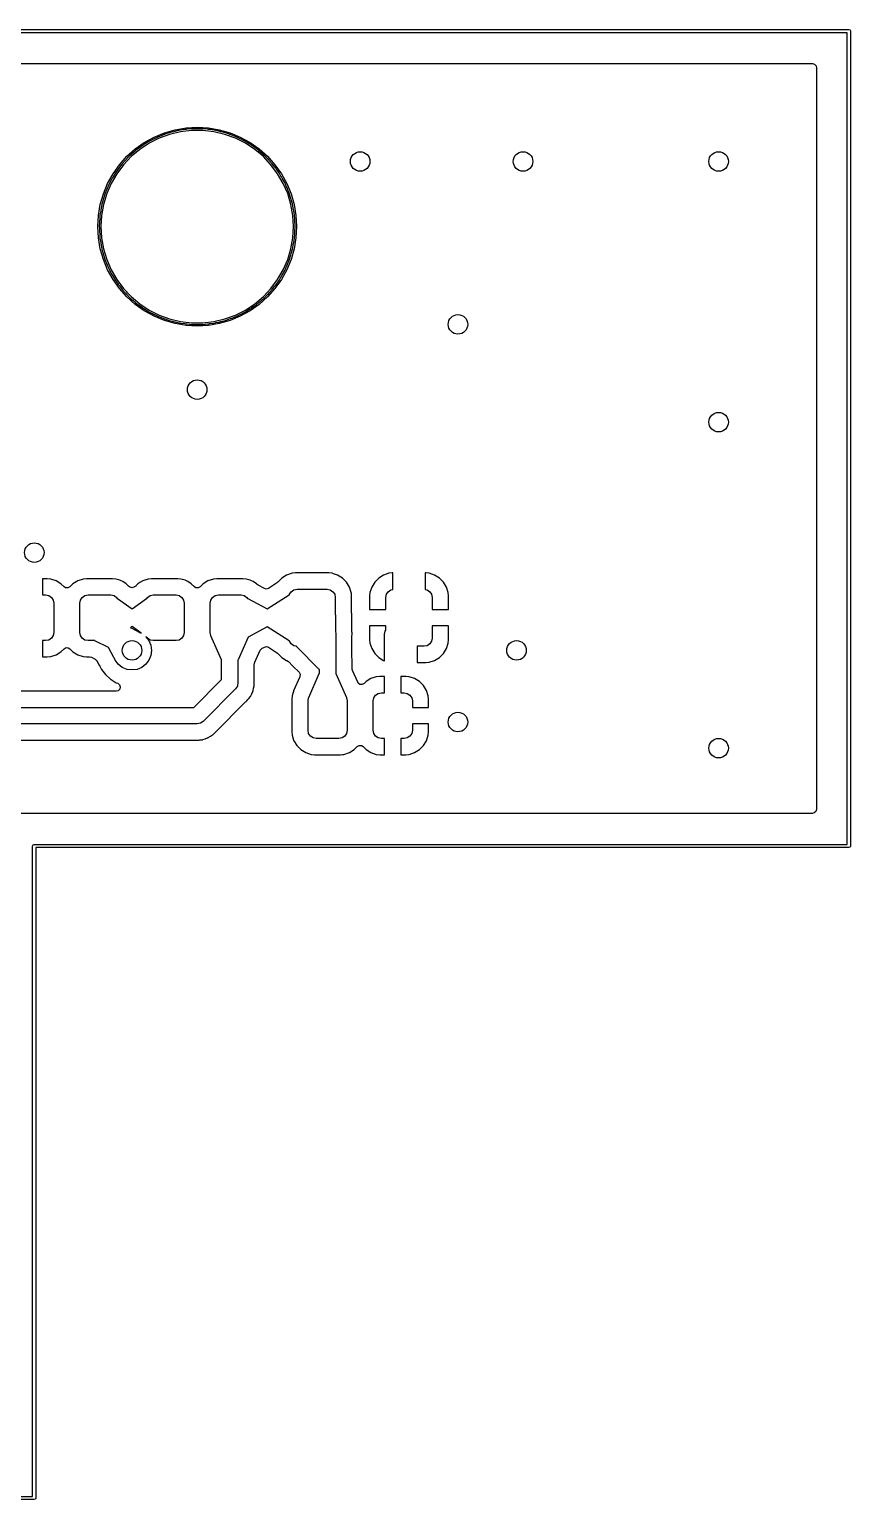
# Model space of a CAD drawing. Extents: x 1.18 to 9.06, y -3.74 to -1.97.
# Drawn here: x 8.065 to 9.057, y -3.742 to -1.967 of the extents above; entities that cross this region are included whole.
import ezdxf

# ---------------------------------------------------------------- set-up
doc = ezdxf.new("R2010")
doc.units = 0
doc.header["$MEASUREMENT"] = 0
doc.layers.add('BLACK', color=7, linetype='CONTINUOUS')

msp = doc.modelspace()

# ---------------------------------------------------------------- linework, layer by layer
at = {"layer": 'BLACK', "linetype": 'CONTINUOUS'}
for p, q in [((1.1811, -1.9665), (9.0551, -1.9665)), ((9.0531, -1.9705), (1.1831, -1.9705)), ((9.0531, -2.9508), (9.0531, -1.9705)), ((9.0551, -1.9665), (9.0565, -1.9671)), ((9.0565, -1.9671), (9.0571, -1.9685)), ((9.0571, -1.9685), (9.0571, -2.9528)), ((1.2254, -2.0079), (9.0109, -2.0079)), ((9.0109, -2.0079), (9.0135, -2.0086)), ((9.0135, -2.0086), (9.0153, -2.0107)), ((9.0153, -2.0107), (9.0157, -2.0128)), ((9.0157, -2.0128), (9.0157, -2.9085)), ((8.2156, -2.0965), (8.2281, -2.0914)), ((8.226, -2.0942), (8.2208, -2.0961)), ((8.2344, -2.0933), (8.2216, -2.0979)), ((8.2261, -2.0942), (8.226, -2.0942)), ((8.2273, -2.0936), (8.2261, -2.0942)), ((8.2285, -2.0933), (8.2273, -2.0936)), ((8.2273, -2.0936), (8.2273, -2.0936)), ((8.2281, -2.0914), (8.241, -2.0877)), ((8.2287, -2.0932), (8.2285, -2.0933)), ((8.2338, -2.0914), (8.2287, -2.0932)), ((8.2391, -2.0901), (8.2338, -2.0914)), ((8.2338, -2.0914), (8.2338, -2.0914)), ((8.2475, -2.0902), (8.2344, -2.0933)), ((8.2392, -2.0901), (8.2391, -2.0901)), ((8.2405, -2.0897), (8.2392, -2.0901)), ((8.2417, -2.0895), (8.2405, -2.0897)), ((8.2405, -2.0897), (8.2405, -2.0897)), ((8.241, -2.0877), (8.2543, -2.0854)), ((8.2419, -2.0894), (8.2417, -2.0895)), ((8.2472, -2.0882), (8.2419, -2.0894)), ((8.2526, -2.0876), (8.2472, -2.0882)), ((8.2472, -2.0882), (8.2472, -2.0882)), ((8.261, -2.0886), (8.2475, -2.0902)), ((8.2527, -2.0875), (8.2526, -2.0876)), ((8.254, -2.0873), (8.2527, -2.0875)), ((8.2553, -2.0872), (8.254, -2.0873)), ((8.2543, -2.0854), (8.2677, -2.0846)), ((8.2554, -2.0872), (8.2553, -2.0872)), ((8.2597, -2.0867), (8.2554, -2.0872)), ((8.2608, -2.0866), (8.2597, -2.0867)), ((8.2663, -2.0866), (8.2608, -2.0866)), ((8.2745, -2.0886), (8.261, -2.0886)), ((8.2664, -2.0866), (8.2663, -2.0866)), ((8.2671, -2.0866), (8.2664, -2.0866)), ((8.2677, -2.0865), (8.2671, -2.0866)), ((8.2677, -2.0846), (8.2812, -2.0854)), ((8.2683, -2.0866), (8.2677, -2.0865)), ((8.2677, -2.0865), (8.2677, -2.0865)), ((8.269, -2.0866), (8.2683, -2.0866)), ((8.2692, -2.0866), (8.269, -2.0866)), ((8.2746, -2.0866), (8.2692, -2.0866)), ((8.2879, -2.0902), (8.2745, -2.0886)), ((8.2762, -2.0868), (8.2746, -2.0866)), ((8.28, -2.0872), (8.2762, -2.0868)), ((8.2801, -2.0872), (8.28, -2.0872)), ((8.2814, -2.0873), (8.2801, -2.0872)), ((8.2812, -2.0854), (8.2944, -2.0877)), ((8.2827, -2.0875), (8.2814, -2.0873)), ((8.2829, -2.0876), (8.2827, -2.0875)), ((8.2883, -2.0882), (8.2829, -2.0876)), ((8.3011, -2.0933), (8.2879, -2.0902)), ((8.2935, -2.0894), (8.2883, -2.0882)), ((8.2883, -2.0882), (8.2883, -2.0882)), ((8.2937, -2.0895), (8.2935, -2.0894)), ((8.295, -2.0897), (8.2937, -2.0895)), ((8.2944, -2.0877), (8.3074, -2.0914)), ((8.2962, -2.0901), (8.295, -2.0897)), ((8.295, -2.0897), (8.295, -2.0897)), ((8.295, -2.0897), (8.295, -2.0897)), ((8.295, -2.0897), (8.295, -2.0897)), ((8.295, -2.0897), (8.295, -2.0897)), ((8.2964, -2.0901), (8.2962, -2.0901)), ((8.3017, -2.0914), (8.2964, -2.0901)), ((8.3138, -2.0979), (8.3011, -2.0933)), ((8.3068, -2.0932), (8.3017, -2.0914)), ((8.3017, -2.0914), (8.3017, -2.0914)), ((8.3017, -2.0914), (8.3017, -2.0914)), ((8.3069, -2.0933), (8.3068, -2.0932)), ((8.3081, -2.0936), (8.3069, -2.0933)), ((8.3074, -2.0914), (8.3198, -2.0965)), ((8.3094, -2.0942), (8.3081, -2.0936)), ((8.3081, -2.0936), (8.3081, -2.0936)), ((8.3095, -2.0942), (8.3094, -2.0942)), ((8.3128, -2.0954), (8.3095, -2.0942)), ((8.1828, -2.1198), (8.1928, -2.1108)), ((8.1982, -2.1114), (8.1879, -2.1201)), ((8.1928, -2.1108), (8.2038, -2.1031)), ((8.1971, -2.1098), (8.1929, -2.1133)), ((8.2016, -2.1068), (8.1971, -2.1098)), ((8.1971, -2.1098), (8.1971, -2.1098)), ((8.2095, -2.104), (8.1982, -2.1114)), ((8.2017, -2.1067), (8.2016, -2.1068)), ((8.2025, -2.1062), (8.2017, -2.1067)), ((8.2028, -2.106), (8.2025, -2.1062)), ((8.2039, -2.1053), (8.2028, -2.106)), ((8.2028, -2.106), (8.2028, -2.106)), ((8.2028, -2.106), (8.2028, -2.106)), ((8.2038, -2.1031), (8.2156, -2.0965)), ((8.204, -2.1052), (8.2039, -2.1053)), ((8.2086, -2.1022), (8.204, -2.1052)), ((8.2134, -2.0998), (8.2086, -2.1022)), ((8.2086, -2.1022), (8.2086, -2.1022)), ((8.2216, -2.0979), (8.2095, -2.104)), ((8.2135, -2.0997), (8.2134, -2.0998)), ((8.2147, -2.0991), (8.2135, -2.0997)), ((8.2159, -2.0986), (8.2147, -2.0991)), ((8.2147, -2.0991), (8.2147, -2.0991)), ((8.216, -2.0985), (8.2159, -2.0986)), ((8.2208, -2.0961), (8.216, -2.0985)), ((8.2208, -2.0961), (8.2208, -2.0961)), ((8.3146, -2.0961), (8.3128, -2.0954)), ((8.3259, -2.104), (8.3138, -2.0979)), ((8.3172, -2.0974), (8.3146, -2.0961)), ((8.3194, -2.0985), (8.3172, -2.0974)), ((8.3196, -2.0986), (8.3194, -2.0985)), ((8.3208, -2.0991), (8.3196, -2.0986)), ((8.3198, -2.0965), (8.3316, -2.1031)), ((8.3219, -2.0997), (8.3208, -2.0991)), ((8.3208, -2.0991), (8.3208, -2.0991)), ((8.3208, -2.0991), (8.3208, -2.0991)), ((8.322, -2.0998), (8.3219, -2.0997)), ((8.3269, -2.1022), (8.322, -2.0998)), ((8.3372, -2.1114), (8.3259, -2.104)), ((8.3314, -2.1052), (8.3269, -2.1022)), ((8.3315, -2.1053), (8.3314, -2.1052)), ((8.3327, -2.106), (8.3315, -2.1053)), ((8.3316, -2.1031), (8.3426, -2.1108)), ((8.3337, -2.1067), (8.3327, -2.106)), ((8.3338, -2.1068), (8.3337, -2.1067)), ((8.3384, -2.1098), (8.3338, -2.1068)), ((8.3476, -2.1201), (8.3372, -2.1114)), ((8.3425, -2.1133), (8.3384, -2.1098)), ((8.3426, -2.1108), (8.3526, -2.1198)), ((8.166, -2.1408), (8.1738, -2.1299)), ((8.1786, -2.1299), (8.1705, -2.1408)), ((8.1738, -2.1299), (8.1828, -2.1198)), ((8.1771, -2.1287), (8.1738, -2.133)), ((8.1808, -2.1247), (8.1771, -2.1287)), ((8.1879, -2.1201), (8.1786, -2.1299)), ((8.1809, -2.1246), (8.1808, -2.1247)), ((8.1817, -2.1236), (8.1809, -2.1246)), ((8.1827, -2.1227), (8.1817, -2.1236)), ((8.1828, -2.1226), (8.1827, -2.1227)), ((8.1865, -2.1187), (8.1828, -2.1226)), ((8.1907, -2.1152), (8.1865, -2.1187)), ((8.1908, -2.1151), (8.1907, -2.1152)), ((8.1917, -2.1142), (8.1908, -2.1151)), ((8.1928, -2.1134), (8.1917, -2.1142)), ((8.1929, -2.1133), (8.1928, -2.1134)), ((8.3426, -2.1134), (8.3425, -2.1133)), ((8.3437, -2.1142), (8.3426, -2.1134)), ((8.3441, -2.1146), (8.3437, -2.1142)), ((8.3447, -2.1151), (8.3441, -2.1146)), ((8.3448, -2.1152), (8.3447, -2.1151)), ((8.3459, -2.1161), (8.3448, -2.1152)), ((8.3489, -2.1187), (8.3459, -2.1161)), ((8.3568, -2.1299), (8.3476, -2.1201)), ((8.3526, -2.1226), (8.3489, -2.1187)), ((8.3526, -2.1198), (8.3616, -2.1299)), ((8.3527, -2.1227), (8.3526, -2.1226)), ((8.3537, -2.1236), (8.3527, -2.1227)), ((8.3545, -2.1246), (8.3537, -2.1236)), ((8.3537, -2.1236), (8.3537, -2.1236)), ((8.3546, -2.1247), (8.3545, -2.1246)), ((8.3584, -2.1287), (8.3546, -2.1247)), ((8.3649, -2.1408), (8.3568, -2.1299)), ((8.3616, -2.133), (8.3584, -2.1287)), ((8.3584, -2.1287), (8.3584, -2.1287)), ((8.3616, -2.1299), (8.3694, -2.1408)), ((8.1595, -2.1526), (8.166, -2.1408)), ((8.1647, -2.1469), (8.162, -2.1516)), ((8.1705, -2.1408), (8.1638, -2.1525)), ((8.1648, -2.1468), (8.1647, -2.1469)), ((8.1653, -2.1456), (8.1648, -2.1468)), ((8.1661, -2.1445), (8.1653, -2.1456)), ((8.1653, -2.1456), (8.1653, -2.1456)), ((8.1689, -2.1397), (8.1661, -2.1444)), ((8.1661, -2.1444), (8.1661, -2.1445)), ((8.1721, -2.1353), (8.1689, -2.1397)), ((8.1689, -2.1397), (8.1689, -2.1397)), ((8.1722, -2.1352), (8.1721, -2.1353)), ((8.1729, -2.1341), (8.1722, -2.1352)), ((8.1737, -2.1331), (8.1729, -2.1341)), ((8.1729, -2.1341), (8.1729, -2.1341)), ((8.1738, -2.133), (8.1737, -2.1331)), ((8.3617, -2.1331), (8.3616, -2.133)), ((8.3625, -2.1341), (8.3617, -2.1331)), ((8.3631, -2.1349), (8.3625, -2.1341)), ((8.3633, -2.1352), (8.3631, -2.1349)), ((8.3633, -2.1353), (8.3633, -2.1352)), ((8.3666, -2.1397), (8.3633, -2.1353)), ((8.3717, -2.1525), (8.3649, -2.1408)), ((8.3693, -2.1444), (8.3666, -2.1397)), ((8.3694, -2.1445), (8.3693, -2.1444)), ((8.3694, -2.1408), (8.3759, -2.1526)), ((8.3701, -2.1456), (8.3694, -2.1445)), ((8.3701, -2.1457), (8.3701, -2.1456)), ((8.3707, -2.1468), (8.3701, -2.1457)), ((8.3707, -2.1469), (8.3707, -2.1468)), ((8.3735, -2.1516), (8.3707, -2.1469)), ((8.1506, -2.178), (8.1544, -2.1651)), ((8.1544, -2.1651), (8.1595, -2.1526)), ((8.1584, -2.1649), (8.1545, -2.1779)), ((8.1565, -2.1643), (8.155, -2.1695)), ((8.1587, -2.1593), (8.1565, -2.1643)), ((8.1638, -2.1525), (8.1584, -2.1649)), ((8.1592, -2.1579), (8.1587, -2.1591)), ((8.1587, -2.1591), (8.1587, -2.1593)), ((8.1598, -2.1567), (8.1592, -2.1579)), ((8.1592, -2.1579), (8.1592, -2.1579)), ((8.162, -2.1516), (8.1598, -2.1566)), ((8.1598, -2.1566), (8.1598, -2.1567)), ((8.162, -2.1516), (8.162, -2.1516)), ((8.377, -2.1649), (8.3717, -2.1525)), ((8.3756, -2.1566), (8.3735, -2.1516)), ((8.3757, -2.1567), (8.3756, -2.1566)), ((8.3763, -2.1579), (8.3757, -2.1567)), ((8.3759, -2.1526), (8.3811, -2.1651)), ((8.3767, -2.1591), (8.3763, -2.1579)), ((8.3763, -2.1579), (8.3763, -2.1579)), ((8.3763, -2.1579), (8.3763, -2.1579)), ((8.3768, -2.1593), (8.3767, -2.1591)), ((8.3789, -2.1643), (8.3768, -2.1593)), ((8.3809, -2.1779), (8.377, -2.1649)), ((8.3805, -2.1695), (8.3789, -2.1643)), ((8.3811, -2.1651), (8.3848, -2.178)), ((8.1484, -2.1913), (8.1506, -2.178)), ((8.1516, -2.1829), (8.1513, -2.1842)), ((8.1526, -2.1774), (8.1516, -2.1828)), ((8.1516, -2.1828), (8.1516, -2.1829)), ((8.1545, -2.1779), (8.1522, -2.1912)), ((8.1541, -2.1722), (8.1526, -2.1774)), ((8.1526, -2.1774), (8.1526, -2.1774)), ((8.1542, -2.1721), (8.1541, -2.1722)), ((8.1545, -2.1708), (8.1542, -2.1721)), ((8.1549, -2.1696), (8.1545, -2.1708)), ((8.155, -2.1695), (8.1549, -2.1696)), ((8.3805, -2.1696), (8.3805, -2.1695)), ((8.381, -2.1708), (8.3805, -2.1696)), ((8.3805, -2.1696), (8.3805, -2.1696)), ((8.3833, -2.1912), (8.3809, -2.1779)), ((8.3813, -2.1721), (8.381, -2.1708)), ((8.381, -2.1708), (8.381, -2.1708)), ((8.3813, -2.1722), (8.3813, -2.1721)), ((8.3828, -2.1772), (8.3813, -2.1722)), ((8.3829, -2.1774), (8.3828, -2.1772)), ((8.3832, -2.1794), (8.3829, -2.1774)), ((8.3829, -2.1774), (8.3829, -2.1774)), ((8.3838, -2.1828), (8.3832, -2.1794)), ((8.3838, -2.1829), (8.3838, -2.1828)), ((8.3841, -2.1842), (8.3838, -2.1829)), ((8.3848, -2.178), (8.387, -2.1913)), ((8.1476, -2.2047), (8.1484, -2.1913)), ((8.1497, -2.1993), (8.1494, -2.2047)), ((8.1499, -2.1965), (8.1497, -2.1979)), ((8.1497, -2.1979), (8.1497, -2.1992)), ((8.1497, -2.1992), (8.1497, -2.1993)), ((8.1502, -2.191), (8.1499, -2.1964)), ((8.1499, -2.1964), (8.1499, -2.1965)), ((8.1511, -2.1856), (8.1502, -2.191)), ((8.1502, -2.191), (8.1502, -2.191)), ((8.1513, -2.1842), (8.1511, -2.1855)), ((8.1511, -2.1855), (8.1511, -2.1856)), ((8.1513, -2.1842), (8.1513, -2.1842)), ((8.1522, -2.1912), (8.1514, -2.2047)), ((8.3841, -2.2047), (8.3833, -2.1912)), ((8.3843, -2.1855), (8.3841, -2.1842)), ((8.3843, -2.1856), (8.3843, -2.1855)), ((8.3852, -2.191), (8.3843, -2.1856)), ((8.3856, -2.1964), (8.3852, -2.191)), ((8.3856, -2.1965), (8.3856, -2.1964)), ((8.3857, -2.1979), (8.3856, -2.1965)), ((8.3858, -2.1997), (8.3857, -2.1979)), ((8.3859, -2.202), (8.3858, -2.1997)), ((8.387, -2.1913), (8.3878, -2.2047)), ((8.1484, -2.2182), (8.1476, -2.2047)), ((8.1506, -2.2314), (8.1484, -2.2182)), ((8.1494, -2.2047), (8.1494, -2.2047)), ((8.1494, -2.2047), (8.1495, -2.2066)), ((8.1495, -2.2066), (8.1497, -2.2095)), ((8.1497, -2.2095), (8.1497, -2.2101)), ((8.1497, -2.2101), (8.1497, -2.2103)), ((8.1497, -2.2103), (8.1497, -2.2116)), ((8.1497, -2.2116), (8.1499, -2.2129)), ((8.1499, -2.2129), (8.1499, -2.213)), ((8.1499, -2.213), (8.1502, -2.2185)), ((8.1502, -2.2185), (8.1502, -2.2185)), ((8.1502, -2.2185), (8.1511, -2.2238)), ((8.1514, -2.2047), (8.1522, -2.2182)), ((8.1522, -2.2182), (8.1545, -2.2316)), ((8.3809, -2.2316), (8.3833, -2.2182)), ((8.3833, -2.2182), (8.3841, -2.2047)), ((8.3843, -2.2238), (8.3852, -2.2185)), ((8.387, -2.2182), (8.3848, -2.2314)), ((8.3852, -2.2185), (8.3856, -2.213)), ((8.3856, -2.2129), (8.3857, -2.2116)), ((8.3856, -2.213), (8.3856, -2.2129)), ((8.3857, -2.2116), (8.3858, -2.2098)), ((8.3858, -2.2098), (8.386, -2.2048)), ((8.386, -2.2047), (8.3859, -2.202)), ((8.386, -2.2048), (8.386, -2.2047)), ((8.386, -2.2047), (8.386, -2.2047)), ((8.3878, -2.2047), (8.387, -2.2182)), ((8.1544, -2.2444), (8.1506, -2.2314)), ((8.1511, -2.2238), (8.1511, -2.2239)), ((8.1511, -2.2239), (8.1513, -2.2253)), ((8.1513, -2.2253), (8.1513, -2.2253)), ((8.1513, -2.2253), (8.1516, -2.2265)), ((8.1516, -2.2265), (8.1516, -2.2267)), ((8.1516, -2.2267), (8.1526, -2.232)), ((8.1526, -2.232), (8.1526, -2.232)), ((8.1526, -2.232), (8.1526, -2.232)), ((8.1526, -2.232), (8.153, -2.2334)), ((8.153, -2.2334), (8.1541, -2.2372)), ((8.1541, -2.2372), (8.1542, -2.2374)), ((8.1545, -2.2316), (8.1584, -2.2445)), ((8.377, -2.2445), (8.3809, -2.2316)), ((8.3848, -2.2314), (8.3811, -2.2444)), ((8.3813, -2.2372), (8.3829, -2.232)), ((8.3813, -2.2373), (8.3813, -2.2372)), ((8.3829, -2.232), (8.3832, -2.2303)), ((8.3829, -2.232), (8.3829, -2.232)), ((8.3829, -2.232), (8.3829, -2.232)), ((8.3832, -2.2303), (8.3838, -2.2267)), ((8.3838, -2.2265), (8.3841, -2.2253)), ((8.3838, -2.2267), (8.3838, -2.2265)), ((8.3841, -2.2253), (8.3843, -2.2239)), ((8.3843, -2.2239), (8.3843, -2.2238)), ((8.1542, -2.2374), (8.1545, -2.2386)), ((8.1595, -2.2568), (8.1544, -2.2444)), ((8.1545, -2.2386), (8.1545, -2.2386)), ((8.1545, -2.2386), (8.1549, -2.2399)), ((8.1549, -2.2399), (8.155, -2.24)), ((8.155, -2.24), (8.1565, -2.2452)), ((8.1565, -2.2452), (8.1587, -2.2502)), ((8.1584, -2.2445), (8.1638, -2.2569)), ((8.1587, -2.2502), (8.1587, -2.2503)), ((8.1587, -2.2503), (8.1592, -2.2515)), ((8.1592, -2.2515), (8.1592, -2.2515)), ((8.1592, -2.2515), (8.1598, -2.2527)), ((8.1598, -2.2527), (8.1598, -2.2528)), ((8.1598, -2.2528), (8.162, -2.2578)), ((8.3717, -2.2569), (8.377, -2.2445)), ((8.3735, -2.2578), (8.3756, -2.2528)), ((8.3756, -2.2528), (8.3757, -2.2527)), ((8.3757, -2.2527), (8.3763, -2.2515)), ((8.3811, -2.2444), (8.3759, -2.2568)), ((8.3763, -2.2515), (8.3765, -2.2509)), ((8.3763, -2.2515), (8.3763, -2.2515)), ((8.3763, -2.2515), (8.3763, -2.2515)), ((8.3765, -2.2509), (8.3767, -2.2503)), ((8.3767, -2.2503), (8.3768, -2.2502)), ((8.3768, -2.2502), (8.3789, -2.2452)), ((8.3789, -2.2452), (8.3805, -2.24)), ((8.3805, -2.2399), (8.381, -2.2386)), ((8.3805, -2.24), (8.3805, -2.2399)), ((8.381, -2.2386), (8.3813, -2.2373)), ((8.166, -2.2686), (8.1595, -2.2568)), ((8.162, -2.2578), (8.162, -2.2578)), ((8.162, -2.2578), (8.162, -2.2578)), ((8.162, -2.2578), (8.1631, -2.2598)), ((8.1631, -2.2598), (8.1647, -2.2625)), ((8.1638, -2.2569), (8.1705, -2.2687)), ((8.1647, -2.2625), (8.1648, -2.2627)), ((8.1648, -2.2627), (8.1653, -2.2638)), ((8.1653, -2.2638), (8.1661, -2.2649)), ((8.1738, -2.2796), (8.166, -2.2686)), ((8.1661, -2.2649), (8.1661, -2.265)), ((8.1661, -2.265), (8.1689, -2.2697)), ((8.1689, -2.2697), (8.17, -2.2713)), ((8.17, -2.2713), (8.1721, -2.2741)), ((8.1705, -2.2687), (8.1786, -2.2795)), ((8.3568, -2.2795), (8.3649, -2.2687)), ((8.3694, -2.2686), (8.3616, -2.2796)), ((8.3633, -2.2741), (8.3666, -2.2697)), ((8.3649, -2.2687), (8.3717, -2.2569)), ((8.3666, -2.2697), (8.3693, -2.265)), ((8.3693, -2.265), (8.3694, -2.2649)), ((8.3759, -2.2568), (8.3694, -2.2686)), ((8.3694, -2.2649), (8.3701, -2.2638)), ((8.3701, -2.2638), (8.3707, -2.2627)), ((8.3707, -2.2625), (8.3735, -2.2578)), ((8.3707, -2.2627), (8.3707, -2.2625)), ((8.1721, -2.2741), (8.1722, -2.2742)), ((8.1722, -2.2742), (8.1723, -2.2745)), ((8.1723, -2.2745), (8.1729, -2.2753)), ((8.1729, -2.2753), (8.1729, -2.2753)), ((8.1729, -2.2753), (8.1737, -2.2763)), ((8.1737, -2.2763), (8.1738, -2.2764)), ((8.1738, -2.2764), (8.1771, -2.2808)), ((8.1828, -2.2896), (8.1738, -2.2796)), ((8.1771, -2.2808), (8.1771, -2.2808)), ((8.1771, -2.2808), (8.1808, -2.2847)), ((8.1786, -2.2795), (8.1879, -2.2893)), ((8.1808, -2.2847), (8.1809, -2.2848)), ((8.1809, -2.2848), (8.1817, -2.2858)), ((8.1817, -2.2858), (8.1817, -2.2858)), ((8.1817, -2.2858), (8.1817, -2.2858)), ((8.1817, -2.2858), (8.1827, -2.2867)), ((8.1827, -2.2867), (8.1828, -2.2868)), ((8.1828, -2.2868), (8.1865, -2.2908)), ((8.1928, -2.2986), (8.1828, -2.2896)), ((8.1879, -2.2893), (8.1982, -2.298)), ((8.3372, -2.298), (8.3476, -2.2893)), ((8.3526, -2.2896), (8.3426, -2.2986)), ((8.3476, -2.2893), (8.3568, -2.2795)), ((8.3489, -2.2908), (8.3526, -2.2868)), ((8.3616, -2.2796), (8.3526, -2.2896)), ((8.3526, -2.2868), (8.3527, -2.2867)), ((8.3527, -2.2867), (8.3537, -2.2858)), ((8.3537, -2.2858), (8.3545, -2.2848)), ((8.3545, -2.2848), (8.3546, -2.2847)), ((8.3546, -2.2847), (8.3584, -2.2808)), ((8.3584, -2.2808), (8.3616, -2.2764)), ((8.3616, -2.2764), (8.3617, -2.2763)), ((8.3617, -2.2763), (8.3625, -2.2753)), ((8.3625, -2.2753), (8.3633, -2.2742)), ((8.3633, -2.2742), (8.3633, -2.2741)), ((8.1865, -2.2908), (8.1865, -2.2908)), ((8.1865, -2.2908), (8.1865, -2.2908)), ((8.1865, -2.2908), (8.1907, -2.2943)), ((8.1907, -2.2943), (8.1908, -2.2944)), ((8.1908, -2.2944), (8.1911, -2.2947)), ((8.1911, -2.2947), (8.1917, -2.2953)), ((8.1917, -2.2953), (8.1924, -2.2957)), ((8.1924, -2.2957), (8.1928, -2.2961)), ((8.1928, -2.2961), (8.1929, -2.2962)), ((8.2038, -2.3064), (8.1928, -2.2986)), ((8.1929, -2.2962), (8.1971, -2.2996)), ((8.1971, -2.2996), (8.2016, -2.3026)), ((8.1982, -2.298), (8.2095, -2.3055)), ((8.2016, -2.3026), (8.2017, -2.3027)), ((8.2017, -2.3027), (8.2028, -2.3035)), ((8.2028, -2.3035), (8.2039, -2.3041)), ((8.2156, -2.3129), (8.2038, -2.3064)), ((8.2039, -2.3041), (8.2039, -2.3041)), ((8.2039, -2.3041), (8.204, -2.3042)), ((8.204, -2.3042), (8.2086, -2.3072)), ((8.2086, -2.3072), (8.2134, -2.3096)), ((8.2095, -2.3055), (8.2216, -2.3115)), ((8.3138, -2.3115), (8.3259, -2.3055)), ((8.3316, -2.3064), (8.3198, -2.3129)), ((8.322, -2.3096), (8.3269, -2.3072)), ((8.3259, -2.3055), (8.3372, -2.298)), ((8.3269, -2.3072), (8.3314, -2.3042)), ((8.3314, -2.3042), (8.3315, -2.3041)), ((8.3315, -2.3041), (8.3327, -2.3035)), ((8.3426, -2.2986), (8.3316, -2.3064)), ((8.3327, -2.3035), (8.3337, -2.3027)), ((8.3337, -2.3027), (8.3338, -2.3026)), ((8.3338, -2.3026), (8.3384, -2.2996)), ((8.3384, -2.2996), (8.3425, -2.2961)), ((8.3425, -2.2961), (8.3426, -2.2961)), ((8.3426, -2.2961), (8.3437, -2.2953)), ((8.3437, -2.2953), (8.3447, -2.2944)), ((8.3447, -2.2944), (8.3448, -2.2943)), ((8.3448, -2.2943), (8.3489, -2.2908)), ((8.2134, -2.3096), (8.2135, -2.3097)), ((8.2135, -2.3097), (8.2147, -2.3104)), ((8.2147, -2.3104), (8.2159, -2.3109)), ((8.2281, -2.3181), (8.2156, -2.3129)), ((8.2159, -2.3109), (8.216, -2.3109)), ((8.216, -2.3109), (8.2208, -2.3134)), ((8.2208, -2.3134), (8.226, -2.3152)), ((8.2216, -2.3115), (8.2344, -2.3162)), ((8.226, -2.3152), (8.2261, -2.3153)), ((8.2261, -2.3153), (8.2268, -2.3156)), ((8.2268, -2.3156), (8.2273, -2.3158)), ((8.2273, -2.3158), (8.2273, -2.3158)), ((8.2273, -2.3158), (8.2278, -2.316)), ((8.2278, -2.316), (8.2285, -2.3162)), ((8.241, -2.3218), (8.2281, -2.3181)), ((8.2285, -2.3162), (8.2287, -2.3162)), ((8.2287, -2.3162), (8.2338, -2.3181)), ((8.2338, -2.3181), (8.2391, -2.3193)), ((8.2344, -2.3162), (8.2475, -2.3193)), ((8.2391, -2.3193), (8.2392, -2.3194)), ((8.2392, -2.3194), (8.2405, -2.3197)), ((8.2405, -2.3197), (8.2405, -2.3197)), ((8.2405, -2.3197), (8.2405, -2.3197)), ((8.2405, -2.3197), (8.2406, -2.3198)), ((8.2406, -2.3198), (8.2417, -2.32)), ((8.2543, -2.324), (8.241, -2.3218)), ((8.2417, -2.32), (8.2419, -2.32)), ((8.2419, -2.32), (8.2459, -2.321)), ((8.2459, -2.321), (8.2472, -2.3213)), ((8.2472, -2.3213), (8.2472, -2.3213)), ((8.2472, -2.3213), (8.2472, -2.3213)), ((8.2472, -2.3213), (8.2526, -2.3219)), ((8.2475, -2.3193), (8.261, -2.3209)), ((8.2526, -2.3219), (8.2527, -2.3219)), ((8.2527, -2.3219), (8.254, -2.3221)), ((8.254, -2.3221), (8.254, -2.3221)), ((8.254, -2.3221), (8.254, -2.3221)), ((8.254, -2.3221), (8.2553, -2.3222)), ((8.2677, -2.3248), (8.2543, -2.324)), ((8.2553, -2.3222), (8.2554, -2.3222)), ((8.2554, -2.3222), (8.2608, -2.3229)), ((8.2608, -2.3229), (8.2608, -2.3229)), ((8.2608, -2.3229), (8.2663, -2.3229)), ((8.261, -2.3209), (8.2745, -2.3209)), ((8.2663, -2.3229), (8.2664, -2.3229)), ((8.2664, -2.3229), (8.2671, -2.3229)), ((8.2671, -2.3229), (8.2677, -2.3229)), ((8.2677, -2.3229), (8.2677, -2.3229)), ((8.2677, -2.3229), (8.2677, -2.3229)), ((8.2677, -2.3229), (8.2683, -2.3229)), ((8.2812, -2.324), (8.2677, -2.3248)), ((8.2683, -2.3229), (8.269, -2.3229)), ((8.269, -2.3229), (8.2692, -2.3229)), ((8.2692, -2.3229), (8.2746, -2.3229)), ((8.2745, -2.3209), (8.2879, -2.3193)), ((8.2746, -2.3229), (8.28, -2.3222)), ((8.2746, -2.3229), (8.2746, -2.3229)), ((8.28, -2.3222), (8.2801, -2.3222)), ((8.2801, -2.3222), (8.2814, -2.3221)), ((8.2944, -2.3218), (8.2812, -2.324)), ((8.2814, -2.3221), (8.2814, -2.3221)), ((8.2814, -2.3221), (8.2814, -2.3221)), ((8.2814, -2.3221), (8.2819, -2.3221)), ((8.2819, -2.3221), (8.2827, -2.3219)), ((8.2827, -2.3219), (8.2829, -2.3219)), ((8.2829, -2.3219), (8.2883, -2.3213)), ((8.2879, -2.3193), (8.3011, -2.3162)), ((8.2883, -2.3213), (8.2904, -2.3207)), ((8.2883, -2.3213), (8.2883, -2.3213)), ((8.2883, -2.3213), (8.2883, -2.3213)), ((8.2904, -2.3207), (8.2935, -2.32)), ((8.2935, -2.32), (8.2937, -2.32)), ((8.2937, -2.32), (8.295, -2.3197)), ((8.2937, -2.32), (8.2937, -2.32)), ((8.3074, -2.3181), (8.2944, -2.3218)), ((8.295, -2.3197), (8.2962, -2.3194)), ((8.2962, -2.3194), (8.2964, -2.3193)), ((8.2964, -2.3193), (8.3017, -2.3181)), ((8.3011, -2.3162), (8.3138, -2.3115)), ((8.3017, -2.3181), (8.3068, -2.3162)), ((8.3068, -2.3162), (8.3069, -2.3162)), ((8.3069, -2.3162), (8.3081, -2.3158)), ((8.3198, -2.3129), (8.3074, -2.3181)), ((8.3081, -2.3158), (8.3094, -2.3153)), ((8.3094, -2.3153), (8.3095, -2.3152)), ((8.3095, -2.3152), (8.3146, -2.3134)), ((8.3146, -2.3134), (8.3194, -2.3109)), ((8.3194, -2.3109), (8.3196, -2.3109)), ((8.3196, -2.3109), (8.3208, -2.3104)), ((8.3208, -2.3104), (8.3219, -2.3097)), ((8.3219, -2.3097), (8.322, -2.3096)), ((8.3757, -2.6256), (8.3698, -2.6292)), ((8.3823, -2.6234), (8.3757, -2.6256)), ((8.3757, -2.6256), (8.3757, -2.6256)), ((8.3863, -2.623), (8.3823, -2.6234)), ((8.3823, -2.6234), (8.3823, -2.6234)), ((8.4267, -2.623), (8.3863, -2.623)), ((8.3863, -2.623), (8.3863, -2.623)), ((8.4307, -2.6234), (8.4267, -2.623)), ((8.4267, -2.623), (8.4267, -2.623)), ((8.4325, -2.624), (8.4307, -2.6234)), ((8.4307, -2.6234), (8.4307, -2.6234)), ((8.4373, -2.6256), (8.4325, -2.624)), ((8.4432, -2.6292), (8.4373, -2.6256)), ((8.4373, -2.6256), (8.4373, -2.6256)), ((8.4928, -2.6256), (8.487, -2.6292)), ((8.4994, -2.6234), (8.4928, -2.6256)), ((8.4928, -2.6256), (8.4928, -2.6256)), ((8.5034, -2.623), (8.4994, -2.6234)), ((8.4994, -2.6234), (8.4994, -2.6234)), ((8.5039, -2.623), (8.5034, -2.623)), ((8.5039, -2.643), (8.5039, -2.623)), ((8.5438, -2.623), (8.5433, -2.623)), ((8.5433, -2.623), (8.5433, -2.643)), ((8.5478, -2.6234), (8.5438, -2.623)), ((8.5544, -2.6256), (8.5478, -2.6234)), ((8.5478, -2.6234), (8.5478, -2.6234)), ((8.5603, -2.6292), (8.5544, -2.6256)), ((8.5544, -2.6256), (8.5544, -2.6256)), ((8.0866, -2.6299), (8.0807, -2.6299)), ((8.0807, -2.6299), (8.0807, -2.6496)), ((8.0907, -2.6303), (8.0866, -2.6299)), ((8.0972, -2.6325), (8.0907, -2.6303)), ((8.0907, -2.6303), (8.0907, -2.6303)), ((8.1031, -2.6361), (8.0972, -2.6325)), ((8.0972, -2.6325), (8.0972, -2.6325)), ((8.1068, -2.6398), (8.1031, -2.6361)), ((8.1085, -2.6409), (8.1068, -2.6398)), ((8.1113, -2.6411), (8.1085, -2.6409)), ((8.1137, -2.6398), (8.1113, -2.6411)), ((8.1174, -2.6361), (8.1137, -2.6398)), ((8.1233, -2.6325), (8.1174, -2.6361)), ((8.1298, -2.6303), (8.1233, -2.6325)), ((8.1233, -2.6325), (8.1233, -2.6325)), ((8.1339, -2.6299), (8.1298, -2.6303)), ((8.1298, -2.6303), (8.1298, -2.6303)), ((8.1654, -2.6299), (8.1339, -2.6299)), ((8.1339, -2.6299), (8.1339, -2.6299)), ((8.1694, -2.6303), (8.1654, -2.6299)), ((8.1742, -2.6319), (8.1694, -2.6303)), ((8.1694, -2.6303), (8.1694, -2.6303)), ((8.176, -2.6325), (8.1742, -2.6319)), ((8.1777, -2.6335), (8.176, -2.6325)), ((8.176, -2.6325), (8.176, -2.6325)), ((8.1818, -2.6361), (8.1777, -2.6335)), ((8.184, -2.6383), (8.1818, -2.6361)), ((8.1818, -2.6361), (8.1818, -2.6361)), ((8.1846, -2.6388), (8.184, -2.6383)), ((8.1861, -2.6399), (8.1846, -2.6388)), ((8.1866, -2.6402), (8.1861, -2.6399)), ((8.1892, -2.6408), (8.1866, -2.6402)), ((8.1918, -2.6399), (8.1892, -2.6408)), ((8.1934, -2.6388), (8.1918, -2.6399)), ((8.194, -2.6383), (8.1934, -2.6388)), ((8.1961, -2.6361), (8.194, -2.6383)), ((8.1984, -2.6347), (8.1961, -2.6361)), ((8.1961, -2.6361), (8.1961, -2.6361)), ((8.1961, -2.6361), (8.1961, -2.6361)), ((8.202, -2.6325), (8.1984, -2.6347)), ((8.2086, -2.6303), (8.202, -2.6325)), ((8.202, -2.6325), (8.202, -2.6325)), ((8.2126, -2.6299), (8.2086, -2.6303)), ((8.2086, -2.6303), (8.2086, -2.6303)), ((8.2441, -2.6299), (8.2126, -2.6299)), ((8.2126, -2.6299), (8.2126, -2.6299)), ((8.2481, -2.6303), (8.2441, -2.6299)), ((8.253, -2.6319), (8.2481, -2.6303)), ((8.2481, -2.6303), (8.2481, -2.6303)), ((8.2547, -2.6325), (8.253, -2.6319)), ((8.2564, -2.6335), (8.2547, -2.6325)), ((8.2547, -2.6325), (8.2547, -2.6325)), ((8.2606, -2.6361), (8.2564, -2.6335)), ((8.2643, -2.6398), (8.2606, -2.6361)), ((8.2606, -2.6361), (8.2606, -2.6361)), ((8.266, -2.6409), (8.2643, -2.6398)), ((8.2688, -2.6411), (8.266, -2.6409)), ((8.2712, -2.6398), (8.2688, -2.6411)), ((8.2749, -2.6361), (8.2712, -2.6398)), ((8.2807, -2.6325), (8.2749, -2.6361)), ((8.2873, -2.6303), (8.2807, -2.6325)), ((8.2807, -2.6325), (8.2807, -2.6325)), ((8.2913, -2.6299), (8.2873, -2.6303)), ((8.2873, -2.6303), (8.2873, -2.6303)), ((8.3228, -2.6299), (8.2913, -2.6299)), ((8.2913, -2.6299), (8.2913, -2.6299)), ((8.3269, -2.6303), (8.3228, -2.6299)), ((8.3317, -2.6319), (8.3269, -2.6303)), ((8.3269, -2.6303), (8.3269, -2.6303)), ((8.3334, -2.6325), (8.3317, -2.6319)), ((8.3352, -2.6335), (8.3334, -2.6325)), ((8.3334, -2.6325), (8.3334, -2.6325)), ((8.3393, -2.6361), (8.3352, -2.6335)), ((8.3402, -2.637), (8.3393, -2.6361)), ((8.3393, -2.6361), (8.3393, -2.6361)), ((8.3413, -2.6378), (8.3402, -2.637)), ((8.3488, -2.6418), (8.3413, -2.6378)), ((8.3511, -2.6424), (8.3488, -2.6418)), ((8.3537, -2.6416), (8.3511, -2.6424)), ((8.3636, -2.6354), (8.3537, -2.6416)), ((8.3648, -2.6343), (8.3636, -2.6354)), ((8.365, -2.6341), (8.3648, -2.6343)), ((8.3698, -2.6292), (8.365, -2.6341)), ((8.3698, -2.6292), (8.3698, -2.6292)), ((8.3792, -2.6488), (8.3813, -2.6456)), ((8.3813, -2.6456), (8.3845, -2.6435)), ((8.3845, -2.6435), (8.3883, -2.6427)), ((8.3883, -2.6427), (8.4247, -2.6427)), ((8.4247, -2.6427), (8.4285, -2.6435)), ((8.4285, -2.6435), (8.4317, -2.6456)), ((8.4317, -2.6456), (8.4338, -2.6488)), ((8.448, -2.6341), (8.4432, -2.6292)), ((8.4432, -2.6292), (8.4432, -2.6292)), ((8.4516, -2.64), (8.448, -2.6341)), ((8.448, -2.6341), (8.448, -2.6341)), ((8.4517, -2.64), (8.4516, -2.64)), ((8.4538, -2.6465), (8.4517, -2.64)), ((8.4785, -2.64), (8.4763, -2.6465)), ((8.4821, -2.6341), (8.4785, -2.64)), ((8.4785, -2.64), (8.4785, -2.64)), ((8.487, -2.6292), (8.4821, -2.6341)), ((8.4963, -2.6488), (8.4985, -2.6456)), ((8.4985, -2.6456), (8.5016, -2.6435)), ((8.5016, -2.6435), (8.5039, -2.643)), ((8.5433, -2.643), (8.5456, -2.6435)), ((8.5456, -2.6435), (8.5488, -2.6456)), ((8.5488, -2.6456), (8.5509, -2.6488)), ((8.5652, -2.6341), (8.5603, -2.6292)), ((8.5688, -2.64), (8.5652, -2.6341)), ((8.5709, -2.6465), (8.5688, -2.64)), ((8.5688, -2.64), (8.5688, -2.64)), ((8.0807, -2.6496), (8.0846, -2.6496)), ((8.0846, -2.6496), (8.0884, -2.6504)), ((8.0884, -2.6504), (8.0916, -2.6525)), ((8.0916, -2.6525), (8.0937, -2.6557)), ((8.0937, -2.6557), (8.0945, -2.6594)), ((8.0945, -2.6594), (8.0945, -2.6949)), ((8.126, -2.6594), (8.1267, -2.6557)), ((8.126, -2.6949), (8.126, -2.6594)), ((8.1267, -2.6557), (8.1289, -2.6525)), ((8.1289, -2.6525), (8.1321, -2.6504)), ((8.1321, -2.6504), (8.1358, -2.6496)), ((8.1358, -2.6496), (8.1634, -2.6496)), ((8.1634, -2.6496), (8.1672, -2.6504)), ((8.1672, -2.6504), (8.1703, -2.6525)), ((8.1703, -2.6525), (8.1712, -2.6537)), ((8.1712, -2.6537), (8.1714, -2.6538)), ((8.1714, -2.6538), (8.189, -2.6665)), ((8.189, -2.6665), (8.2066, -2.6538)), ((8.2066, -2.6538), (8.2068, -2.6537)), ((8.2068, -2.6537), (8.2076, -2.6525)), ((8.2076, -2.6525), (8.2108, -2.6504)), ((8.2108, -2.6504), (8.2146, -2.6496)), ((8.2146, -2.6496), (8.2421, -2.6496)), ((8.2421, -2.6496), (8.2459, -2.6504)), ((8.2459, -2.6504), (8.2491, -2.6525)), ((8.2491, -2.6525), (8.2512, -2.6557)), ((8.2512, -2.6557), (8.252, -2.6594)), ((8.252, -2.6594), (8.252, -2.6949)), ((8.2835, -2.6594), (8.2842, -2.6557)), ((8.2835, -2.6949), (8.2835, -2.6594)), ((8.2842, -2.6557), (8.2863, -2.6525)), ((8.2863, -2.6525), (8.2895, -2.6504)), ((8.2895, -2.6504), (8.2933, -2.6496)), ((8.2933, -2.6496), (8.3209, -2.6496)), ((8.3209, -2.6496), (8.3246, -2.6504)), ((8.3246, -2.6504), (8.3278, -2.6525)), ((8.3278, -2.6525), (8.3286, -2.6537)), ((8.3286, -2.6537), (8.3286, -2.6537)), ((8.3286, -2.6537), (8.3288, -2.6537)), ((8.3288, -2.6537), (8.3522, -2.6662)), ((8.3522, -2.6662), (8.3788, -2.6493)), ((8.3788, -2.6493), (8.3791, -2.6493)), ((8.3791, -2.6493), (8.3792, -2.6488)), ((8.4338, -2.6488), (8.4345, -2.6526)), ((8.4345, -2.6526), (8.4345, -2.6735)), ((8.454, -2.6479), (8.4538, -2.6465)), ((8.4543, -2.6506), (8.454, -2.6479)), ((8.4543, -2.6673), (8.4543, -2.6506)), ((8.4543, -2.6506), (8.4543, -2.6506)), ((8.4763, -2.6465), (8.4759, -2.6506)), ((8.4759, -2.6506), (8.4759, -2.6673)), ((8.4763, -2.6465), (8.4763, -2.6465)), ((8.4956, -2.6526), (8.4963, -2.6488)), ((8.4956, -2.6673), (8.4956, -2.6526)), ((8.5509, -2.6488), (8.5517, -2.6526)), ((8.5517, -2.6526), (8.5517, -2.6673)), ((8.5714, -2.6506), (8.5709, -2.6465)), ((8.5709, -2.6465), (8.5709, -2.6465)), ((8.5714, -2.6673), (8.5714, -2.6506)), ((8.5714, -2.6506), (8.5714, -2.6506)), ((8.4345, -2.6735), (8.4346, -2.6735)), ((8.4346, -2.6735), (8.4347, -2.6942)), ((8.4543, -2.6707), (8.4543, -2.6673)), ((8.4543, -2.6715), (8.4543, -2.6707)), ((8.4544, -2.672), (8.4543, -2.6715)), ((8.4544, -2.6724), (8.4544, -2.672)), ((8.4544, -2.6731), (8.4544, -2.6724)), ((8.4544, -2.6724), (8.4544, -2.6724)), ((8.4546, -2.687), (8.4544, -2.6731)), ((8.4759, -2.6673), (8.4956, -2.6673)), ((8.5517, -2.6673), (8.5714, -2.6673)), ((8.0937, -2.6986), (8.0916, -2.7018)), ((8.0945, -2.6949), (8.0937, -2.6986)), ((8.1267, -2.6986), (8.126, -2.6949)), ((8.1289, -2.7018), (8.1267, -2.6986)), ((8.189, -2.6878), (8.1872, -2.6891)), ((8.1872, -2.6891), (8.1887, -2.6898)), ((8.1887, -2.6898), (8.1976, -2.6945)), ((8.1999, -2.6957), (8.189, -2.6878)), ((8.1976, -2.6945), (8.1979, -2.6948)), ((8.1979, -2.6948), (8.1979, -2.6949)), ((8.1979, -2.6949), (8.1999, -2.6957)), ((8.2512, -2.6986), (8.2491, -2.7018)), ((8.252, -2.6949), (8.2512, -2.6986)), ((8.2842, -2.6986), (8.2835, -2.6949)), ((8.2843, -2.6988), (8.2842, -2.6986)), ((8.2843, -2.6989), (8.2843, -2.6988)), ((8.3522, -2.6881), (8.3292, -2.7004)), ((8.3788, -2.705), (8.3522, -2.6881)), ((8.4347, -2.6942), (8.435, -2.6959)), ((8.435, -2.6959), (8.435, -2.7442)), ((8.4546, -2.6927), (8.4546, -2.687)), ((8.4546, -2.693), (8.4546, -2.6927)), ((8.4547, -2.6941), (8.4546, -2.693)), ((8.4547, -2.6945), (8.4547, -2.6941)), ((8.4547, -2.6941), (8.4547, -2.6941)), ((8.4548, -2.6947), (8.4547, -2.6945)), ((8.4547, -2.6984), (8.4548, -2.6977)), ((8.4547, -2.7129), (8.4547, -2.6984)), ((8.4549, -2.6967), (8.4548, -2.6947)), ((8.4548, -2.6977), (8.4549, -2.6972)), ((8.4549, -2.6972), (8.4549, -2.6967)), ((8.4956, -2.687), (8.4759, -2.687)), ((8.4759, -2.687), (8.4759, -2.7037)), ((8.4941, -2.6969), (8.4948, -2.6931)), ((8.4941, -2.7291), (8.4941, -2.6969)), ((8.4948, -2.6931), (8.4956, -2.692)), ((8.4956, -2.692), (8.4956, -2.687)), ((8.5714, -2.687), (8.5517, -2.687)), ((8.5517, -2.687), (8.5517, -2.7018)), ((8.5714, -2.7037), (8.5714, -2.687)), ((8.0846, -2.7047), (8.0807, -2.7047)), ((8.0807, -2.7047), (8.0807, -2.7244)), ((8.0884, -2.704), (8.0846, -2.7047)), ((8.0916, -2.7018), (8.0884, -2.704)), ((8.1031, -2.7182), (8.1068, -2.7145)), ((8.1068, -2.7145), (8.1092, -2.7132)), ((8.1092, -2.7132), (8.1119, -2.7134)), ((8.1119, -2.7134), (8.1137, -2.7145)), ((8.1137, -2.7145), (8.1174, -2.7182)), ((8.1321, -2.704), (8.1289, -2.7018)), ((8.1358, -2.7047), (8.1321, -2.704)), ((8.1439, -2.7047), (8.1358, -2.7047)), ((8.1441, -2.7049), (8.1439, -2.7047)), ((8.1605, -2.7129), (8.1441, -2.7049)), ((8.167, -2.7252), (8.1605, -2.7129)), ((8.2066, -2.7005), (8.2058, -2.7)), ((8.2058, -2.7), (8.2094, -2.7047)), ((8.2068, -2.7006), (8.2066, -2.7005)), ((8.2076, -2.7018), (8.2068, -2.7006)), ((8.2108, -2.704), (8.2076, -2.7018)), ((8.2094, -2.7047), (8.2118, -2.7104)), ((8.2146, -2.7047), (8.2108, -2.704)), ((8.2118, -2.7104), (8.2126, -2.7165)), ((8.2126, -2.7165), (8.2118, -2.7226)), ((8.2421, -2.7047), (8.2146, -2.7047)), ((8.2459, -2.704), (8.2421, -2.7047)), ((8.2491, -2.7018), (8.2459, -2.704)), ((8.2971, -2.7281), (8.2843, -2.6989)), ((8.3292, -2.7004), (8.3171, -2.7281)), ((8.3375, -2.7309), (8.3439, -2.7163)), ((8.3439, -2.7163), (8.3457, -2.7142)), ((8.3457, -2.7142), (8.3461, -2.714)), ((8.3461, -2.714), (8.3472, -2.7134)), ((8.3472, -2.7134), (8.3488, -2.7125)), ((8.3488, -2.7125), (8.3515, -2.7119)), ((8.3515, -2.7119), (8.3537, -2.7127)), ((8.3537, -2.7127), (8.3636, -2.7189)), ((8.3791, -2.7051), (8.3788, -2.705)), ((8.3792, -2.7055), (8.3791, -2.7051)), ((8.3791, -2.7051), (8.3791, -2.7051)), ((8.3813, -2.7087), (8.3792, -2.7055)), ((8.3845, -2.7109), (8.3813, -2.7087)), ((8.3877, -2.7115), (8.3845, -2.7109)), ((8.3877, -2.7117), (8.3877, -2.7115)), ((8.4152, -2.7394), (8.3877, -2.7117)), ((8.4549, -2.7389), (8.4547, -2.7129)), ((8.4759, -2.7037), (8.4763, -2.7078)), ((8.4763, -2.7078), (8.4763, -2.7078)), ((8.4763, -2.7078), (8.4785, -2.7143)), ((8.4785, -2.7143), (8.4785, -2.7143)), ((8.4785, -2.7143), (8.4821, -2.7202)), ((8.5418, -2.7116), (8.5335, -2.7116)), ((8.5335, -2.7116), (8.5335, -2.7313)), ((8.5456, -2.7109), (8.5418, -2.7116)), ((8.5488, -2.7087), (8.5456, -2.7109)), ((8.5509, -2.7055), (8.5488, -2.7087)), ((8.5517, -2.7018), (8.5509, -2.7055)), ((8.5652, -2.7202), (8.5688, -2.7143)), ((8.5688, -2.7143), (8.5709, -2.7078)), ((8.5688, -2.7143), (8.5688, -2.7143)), ((8.5709, -2.7078), (8.5714, -2.7037)), ((8.5709, -2.7078), (8.5709, -2.7078)), ((8.5714, -2.7037), (8.5714, -2.7037)), ((8.0807, -2.7244), (8.0866, -2.7244)), ((8.0866, -2.7244), (8.0907, -2.724)), ((8.0866, -2.7244), (8.0866, -2.7244)), ((8.0907, -2.724), (8.0972, -2.7218)), ((8.0972, -2.7218), (8.1031, -2.7182)), ((8.0972, -2.7218), (8.0972, -2.7218)), ((8.1174, -2.7182), (8.1233, -2.7218)), ((8.1233, -2.7218), (8.1298, -2.724)), ((8.1298, -2.724), (8.1339, -2.7244)), ((8.1339, -2.7244), (8.1377, -2.7244)), ((8.1377, -2.7244), (8.1398, -2.7249)), ((8.1398, -2.7249), (8.1445, -2.7272)), ((8.1445, -2.7272), (8.1465, -2.729)), ((8.1465, -2.729), (8.1467, -2.7293)), ((8.1467, -2.7293), (8.147, -2.73)), ((8.147, -2.73), (8.1493, -2.7344)), ((8.1672, -2.7254), (8.167, -2.7252)), ((8.1673, -2.7254), (8.1672, -2.7254)), ((8.1685, -2.7283), (8.1673, -2.7254)), ((8.1723, -2.7332), (8.1685, -2.7283)), ((8.1772, -2.737), (8.1723, -2.7332)), ((8.2057, -2.7332), (8.2008, -2.737)), ((8.2094, -2.7283), (8.2057, -2.7332)), ((8.2118, -2.7226), (8.2094, -2.7283)), ((8.2972, -2.7282), (8.2971, -2.7281)), ((8.2972, -2.7518), (8.2972, -2.7282)), ((8.2972, -2.7282), (8.2972, -2.7282)), ((8.3171, -2.7281), (8.3169, -2.7282)), ((8.3169, -2.7282), (8.3169, -2.7559)), ((8.3366, -2.734), (8.337, -2.732)), ((8.3366, -2.7555), (8.3366, -2.734)), ((8.337, -2.732), (8.3375, -2.7309)), ((8.3636, -2.7189), (8.3648, -2.72)), ((8.3648, -2.72), (8.365, -2.7202)), ((8.365, -2.7202), (8.3698, -2.7251)), ((8.3698, -2.7251), (8.3698, -2.7251)), ((8.3698, -2.7251), (8.3757, -2.7287)), ((8.3757, -2.7287), (8.3757, -2.7287)), ((8.3757, -2.7287), (8.3757, -2.7287)), ((8.3757, -2.7287), (8.3759, -2.7288)), ((8.3759, -2.7288), (8.3779, -2.73)), ((8.3779, -2.73), (8.3833, -2.7355)), ((8.4821, -2.7202), (8.487, -2.7251)), ((8.487, -2.7251), (8.4928, -2.7287)), ((8.4928, -2.7287), (8.4928, -2.7287)), ((8.4928, -2.7287), (8.4941, -2.7291)), ((8.5335, -2.7313), (8.5438, -2.7313)), ((8.5438, -2.7313), (8.5478, -2.7309)), ((8.5438, -2.7313), (8.5438, -2.7313)), ((8.5478, -2.7309), (8.5544, -2.7287)), ((8.5478, -2.7309), (8.5478, -2.7309)), ((8.5544, -2.7287), (8.5603, -2.7251)), ((8.5544, -2.7287), (8.5544, -2.7287)), ((8.5603, -2.7251), (8.5652, -2.7202)), ((8.1493, -2.7344), (8.1499, -2.7355)), ((8.1499, -2.7355), (8.1499, -2.7355)), ((8.1499, -2.7355), (8.15, -2.7357)), ((8.15, -2.7357), (8.15, -2.7357)), ((8.15, -2.7357), (8.1504, -2.7363)), ((8.1504, -2.7363), (8.152, -2.7394)), ((8.152, -2.7394), (8.1568, -2.7458)), ((8.1568, -2.7458), (8.1628, -2.7513)), ((8.1628, -2.7513), (8.1628, -2.7513)), ((8.1628, -2.7513), (8.1637, -2.7518)), ((8.1637, -2.7518), (8.1696, -2.7555)), ((8.1829, -2.7394), (8.1772, -2.737)), ((8.189, -2.7402), (8.1829, -2.7394)), ((8.1951, -2.7394), (8.189, -2.7402)), ((8.2008, -2.737), (8.1951, -2.7394)), ((8.2636, -2.7854), (8.2972, -2.7518)), ((8.3833, -2.7355), (8.3907, -2.743)), ((8.3917, -2.7484), (8.3842, -2.7655)), ((8.3907, -2.743), (8.392, -2.7454)), ((8.3918, -2.7482), (8.3917, -2.7484)), ((8.392, -2.7454), (8.3918, -2.7482)), ((8.4025, -2.7735), (8.4152, -2.7444)), ((8.4154, -2.7395), (8.4152, -2.7394)), ((8.4152, -2.7394), (8.4152, -2.7394)), ((8.4152, -2.7444), (8.4154, -2.7443)), ((8.4154, -2.7443), (8.4154, -2.7395)), ((8.435, -2.7442), (8.4351, -2.7442)), ((8.4351, -2.7442), (8.4352, -2.7444)), ((8.4352, -2.7444), (8.4479, -2.7735)), ((8.4553, -2.7408), (8.4549, -2.7389)), ((8.4616, -2.755), (8.4553, -2.7408)), ((8.4776, -2.7506), (8.4717, -2.7542)), ((8.4841, -2.7484), (8.4776, -2.7506)), ((8.4776, -2.7506), (8.4776, -2.7506)), ((8.4882, -2.748), (8.4841, -2.7484)), ((8.4941, -2.748), (8.4882, -2.748)), ((8.4882, -2.748), (8.4882, -2.748)), ((8.4941, -2.7677), (8.4941, -2.748)), ((8.5197, -2.748), (8.5138, -2.748)), ((8.5138, -2.748), (8.5138, -2.7677)), ((8.5237, -2.7484), (8.5197, -2.748)), ((8.5303, -2.7506), (8.5237, -2.7484)), ((8.5237, -2.7484), (8.5237, -2.7484)), ((8.5362, -2.7542), (8.5303, -2.7506)), ((8.5303, -2.7506), (8.5303, -2.7506)), ((8.1699, -2.7657), (7.7584, -2.7657)), ((8.1696, -2.7555), (8.1717, -2.7563)), ((8.1722, -2.7652), (8.1699, -2.7657)), ((8.1717, -2.7563), (8.1738, -2.758)), ((8.1742, -2.7632), (8.1722, -2.7652)), ((8.1738, -2.758), (8.1748, -2.7606)), ((8.1748, -2.7606), (8.1742, -2.7632)), ((8.314, -2.7629), (8.2747, -2.8022)), ((8.3162, -2.7597), (8.314, -2.7629)), ((8.314, -2.7629), (8.314, -2.7629)), ((8.3164, -2.7585), (8.3162, -2.7597)), ((8.3169, -2.7559), (8.3164, -2.7585)), ((8.3169, -2.7559), (8.3169, -2.7559)), ((8.3324, -2.7715), (8.3337, -2.7688)), ((8.3337, -2.7688), (8.335, -2.7661)), ((8.335, -2.7661), (8.3351, -2.7658)), ((8.335, -2.7661), (8.335, -2.7661)), ((8.3351, -2.7658), (8.3352, -2.7655)), ((8.3351, -2.7658), (8.3351, -2.7658)), ((8.3352, -2.7655), (8.3353, -2.7653)), ((8.3352, -2.7655), (8.3352, -2.7655)), ((8.3353, -2.7653), (8.3359, -2.7623)), ((8.3353, -2.7653), (8.3353, -2.7653)), ((8.3353, -2.7653), (8.3353, -2.7653)), ((8.3359, -2.7623), (8.3366, -2.7594)), ((8.3367, -2.7585), (8.3366, -2.7555)), ((8.3366, -2.7594), (8.3367, -2.7591)), ((8.3366, -2.7594), (8.3366, -2.7594)), ((8.3367, -2.7588), (8.3367, -2.7585)), ((8.3367, -2.7591), (8.3367, -2.7588)), ((8.3367, -2.7588), (8.3367, -2.7588)), ((8.3367, -2.7591), (8.3367, -2.7591)), ((8.3832, -2.7687), (8.3823, -2.7715)), ((8.3833, -2.7684), (8.3832, -2.7687)), ((8.384, -2.7663), (8.3833, -2.7684)), ((8.3842, -2.7655), (8.384, -2.7663)), ((8.4621, -2.756), (8.4616, -2.755)), ((8.4643, -2.7576), (8.4621, -2.756)), ((8.4671, -2.7578), (8.4643, -2.7576)), ((8.4695, -2.7565), (8.4671, -2.7578)), ((8.4717, -2.7542), (8.4695, -2.7565)), ((8.4832, -2.7706), (8.4864, -2.7685)), ((8.4864, -2.7685), (8.4902, -2.7677)), ((8.4902, -2.7677), (8.4941, -2.7677)), ((8.5138, -2.7677), (8.5177, -2.7677)), ((8.5177, -2.7677), (8.5215, -2.7685)), ((8.5215, -2.7685), (8.5247, -2.7706)), ((8.541, -2.7591), (8.5362, -2.7542)), ((8.5447, -2.765), (8.541, -2.7591)), ((8.5468, -2.7715), (8.5447, -2.765)), ((8.5447, -2.765), (8.5447, -2.765)), ((7.7559, -2.7854), (8.2636, -2.7854)), ((8.2889, -2.8159), (8.3262, -2.7786)), ((8.3262, -2.7786), (8.3267, -2.7781)), ((8.3267, -2.7781), (8.3275, -2.7775)), ((8.3275, -2.7775), (8.3288, -2.776)), ((8.3288, -2.776), (8.329, -2.7758)), ((8.329, -2.7758), (8.3292, -2.7756)), ((8.3292, -2.7756), (8.33, -2.7746)), ((8.33, -2.7746), (8.3319, -2.7723)), ((8.3319, -2.7723), (8.3321, -2.772)), ((8.3319, -2.7723), (8.3319, -2.7723)), ((8.3321, -2.772), (8.3323, -2.7718)), ((8.3321, -2.772), (8.3321, -2.772)), ((8.3323, -2.7718), (8.3324, -2.7715)), ((8.3323, -2.7718), (8.3323, -2.7718)), ((8.3324, -2.7715), (8.3324, -2.7715)), ((8.3823, -2.7715), (8.3819, -2.7756)), ((8.3819, -2.7756), (8.3819, -2.815)), ((8.4016, -2.7776), (8.4023, -2.7738)), ((8.4016, -2.813), (8.4016, -2.7776)), ((8.4023, -2.7738), (8.4024, -2.7736)), ((8.4024, -2.7736), (8.4025, -2.7735)), ((8.4479, -2.7735), (8.4479, -2.7736)), ((8.4479, -2.7736), (8.4481, -2.7738)), ((8.4481, -2.7738), (8.4488, -2.7776)), ((8.4488, -2.7776), (8.4488, -2.813)), ((8.4803, -2.7776), (8.4811, -2.7738)), ((8.4803, -2.813), (8.4803, -2.7776)), ((8.4811, -2.7738), (8.4832, -2.7706)), ((8.5247, -2.7706), (8.5268, -2.7738)), ((8.5268, -2.7738), (8.5276, -2.7776)), ((8.5276, -2.7776), (8.5276, -2.7854)), ((8.5276, -2.7854), (8.5472, -2.7854)), ((8.5472, -2.7756), (8.5468, -2.7715)), ((8.5472, -2.7854), (8.5472, -2.7756)), ((8.5472, -2.7756), (8.5472, -2.7756)), ((8.2677, -2.8051), (7.76, -2.8051)), ((8.2715, -2.8044), (8.2677, -2.8051)), ((8.2747, -2.8022), (8.2715, -2.8044)), ((8.5472, -2.8051), (8.5276, -2.8051)), ((8.5276, -2.8051), (8.5276, -2.813)), ((8.5472, -2.815), (8.5472, -2.8051)), ((8.2746, -2.8242), (8.2774, -2.8232)), ((8.2774, -2.8232), (8.2803, -2.8222)), ((8.2803, -2.8222), (8.2805, -2.8221)), ((8.2803, -2.8222), (8.2803, -2.8222)), ((8.2805, -2.8221), (8.2808, -2.822)), ((8.2805, -2.8221), (8.2805, -2.8221)), ((8.2808, -2.822), (8.2811, -2.8219)), ((8.2808, -2.822), (8.2808, -2.822)), ((8.2811, -2.8219), (8.2836, -2.8202)), ((8.2811, -2.8219), (8.2811, -2.8219)), ((8.2836, -2.8202), (8.2862, -2.8186)), ((8.2862, -2.8186), (8.2864, -2.8184)), ((8.2862, -2.8186), (8.2862, -2.8186)), ((8.2864, -2.8184), (8.2866, -2.8182)), ((8.2864, -2.8184), (8.2864, -2.8184)), ((8.2866, -2.8182), (8.2868, -2.8181)), ((8.2866, -2.8182), (8.2866, -2.8182)), ((8.2868, -2.8181), (8.2889, -2.8159)), ((8.2868, -2.8181), (8.2868, -2.8181)), ((8.2868, -2.8181), (8.2868, -2.8181)), ((8.3819, -2.815), (8.3819, -2.815)), ((8.3819, -2.815), (8.3823, -2.819)), ((8.3823, -2.819), (8.3823, -2.819)), ((8.3823, -2.819), (8.3842, -2.8248)), ((8.4023, -2.8168), (8.4016, -2.813)), ((8.4045, -2.82), (8.4023, -2.8168)), ((8.4077, -2.8221), (8.4045, -2.82)), ((8.4114, -2.8228), (8.4077, -2.8221)), ((8.439, -2.8228), (8.4114, -2.8228)), ((8.4427, -2.8221), (8.439, -2.8228)), ((8.4459, -2.82), (8.4427, -2.8221)), ((8.4481, -2.8168), (8.4459, -2.82)), ((8.4488, -2.813), (8.4481, -2.8168)), ((8.4811, -2.8168), (8.4803, -2.813)), ((8.4832, -2.82), (8.4811, -2.8168)), ((8.4864, -2.8221), (8.4832, -2.82)), ((8.4902, -2.8228), (8.4864, -2.8221)), ((8.4941, -2.8228), (8.4902, -2.8228)), ((8.4941, -2.8425), (8.4941, -2.8228)), ((8.5177, -2.8228), (8.5138, -2.8228)), ((8.5138, -2.8228), (8.5138, -2.8425)), ((8.5215, -2.8221), (8.5177, -2.8228)), ((8.5247, -2.82), (8.5215, -2.8221)), ((8.5268, -2.8168), (8.5247, -2.82)), ((8.5276, -2.813), (8.5268, -2.8168)), ((8.5447, -2.8256), (8.5468, -2.819)), ((8.5468, -2.819), (8.5472, -2.815)), ((8.5468, -2.819), (8.5468, -2.819)), ((8.5472, -2.815), (8.5472, -2.815)), ((8.0112, -2.8248), (8.2652, -2.8248)), ((8.2652, -2.8248), (8.2659, -2.8249)), ((8.2659, -2.8249), (8.2669, -2.825)), ((8.2669, -2.825), (8.2689, -2.8248)), ((8.2689, -2.8248), (8.2691, -2.8248)), ((8.2691, -2.8248), (8.2694, -2.8248)), ((8.2694, -2.8248), (8.2694, -2.8248)), ((8.2694, -2.8248), (8.2699, -2.8248)), ((8.2699, -2.8248), (8.2707, -2.8247)), ((8.2707, -2.8247), (8.2712, -2.8246)), ((8.2712, -2.8246), (8.2737, -2.8244)), ((8.2737, -2.8244), (8.2737, -2.8244)), ((8.2737, -2.8244), (8.274, -2.8244)), ((8.274, -2.8244), (8.2743, -2.8243)), ((8.274, -2.8244), (8.274, -2.8244)), ((8.2743, -2.8243), (8.2746, -2.8242)), ((8.2743, -2.8243), (8.2743, -2.8243)), ((8.2746, -2.8242), (8.2746, -2.8242)), ((8.3842, -2.8248), (8.3845, -2.8256)), ((8.3845, -2.8256), (8.3881, -2.8314)), ((8.3881, -2.8314), (8.393, -2.8363)), ((8.393, -2.8363), (8.3988, -2.84)), ((8.3988, -2.84), (8.4054, -2.8421)), ((8.445, -2.8421), (8.4515, -2.84)), ((8.4515, -2.84), (8.4574, -2.8363)), ((8.4574, -2.8363), (8.4611, -2.8326)), ((8.4611, -2.8326), (8.4635, -2.8313)), ((8.4635, -2.8313), (8.4663, -2.8315)), ((8.4663, -2.8315), (8.468, -2.8326)), ((8.468, -2.8326), (8.4717, -2.8363)), ((8.4717, -2.8363), (8.4776, -2.8399)), ((8.4776, -2.8399), (8.4776, -2.8399)), ((8.4776, -2.8399), (8.4841, -2.8421)), ((8.5237, -2.8421), (8.5303, -2.8399)), ((8.5303, -2.8399), (8.5362, -2.8363)), ((8.5303, -2.8399), (8.5303, -2.8399)), ((8.5362, -2.8363), (8.541, -2.8314)), ((8.541, -2.8314), (8.5447, -2.8256)), ((8.5447, -2.8256), (8.5447, -2.8256)), ((8.4054, -2.8421), (8.4094, -2.8425)), ((8.4094, -2.8425), (8.4409, -2.8425)), ((8.4409, -2.8425), (8.4432, -2.8423)), ((8.4409, -2.8425), (8.4409, -2.8425)), ((8.4409, -2.8425), (8.4409, -2.8425)), ((8.4432, -2.8423), (8.445, -2.8421)), ((8.4841, -2.8421), (8.4841, -2.8421)), ((8.4841, -2.8421), (8.4882, -2.8425)), ((8.4882, -2.8425), (8.4941, -2.8425)), ((8.4941, -2.8425), (8.4941, -2.8425)), ((8.5138, -2.8425), (8.5197, -2.8425)), ((8.5197, -2.8425), (8.5237, -2.8421)), ((8.5197, -2.8425), (8.5197, -2.8425)), ((9.015, -2.9111), (9.0129, -2.9129)), ((9.0157, -2.9085), (9.015, -2.9111)), ((9.0109, -2.9134), (8.0315, -2.9134)), ((9.0129, -2.9129), (9.0109, -2.9134)), ((8.0689, -2.9528), (8.0695, -2.9514)), ((8.0689, -3.7382), (8.0689, -2.9528)), ((8.0695, -2.9514), (8.0709, -2.9508)), ((8.0709, -2.9508), (9.0531, -2.9508)), ((9.0551, -2.9547), (8.0728, -2.9547)), ((8.0728, -2.9547), (8.0728, -3.7402)), ((9.0565, -2.9541), (9.0551, -2.9547)), ((9.0571, -2.9528), (9.0565, -2.9541)), ((8.0709, -3.7421), (1.811, -3.7421)), ((1.813, -3.7382), (8.0689, -3.7382)), ((8.0723, -3.7415), (8.0709, -3.7421)), ((8.0728, -3.7402), (8.0723, -3.7415))]:
    msp.add_line(p, q, dxfattribs=at)
at = {"layer": 'BLACK'}
for centre in [(8.4646, -2.126), (8.6614, -2.126), (8.8976, -2.126), (8.5827, -2.3228), (8.2677, -2.4016), (8.8976, -2.4409), (8.0709, -2.5984), (8.189, -2.7165), (8.6535, -2.7165), (8.5827, -2.8031), (8.8976, -2.8346)]:
    msp.add_circle(centre, 0.0118, dxfattribs=at)

doc.saveas('drawing.dxf')
